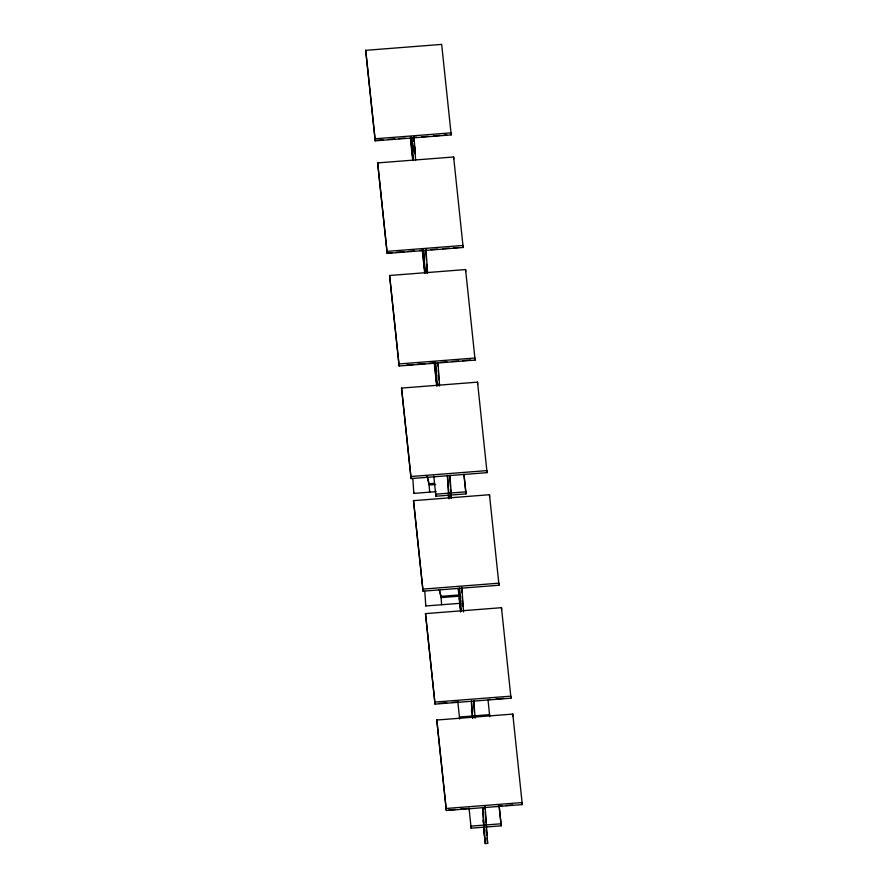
<?xml version="1.0" encoding="UTF-8"?>
<svg xmlns="http://www.w3.org/2000/svg" width="888" height="888" viewBox="0 0 888 888"><rect width="100%" height="100%" fill="white"/><g stroke="black" fill="none" stroke-linecap="round" stroke-linejoin="round"><path stroke-width="1.33" d="M412.154 152.348L412.465 149.65M413.542 140.215L413.852 137.518M414.352 145.288L414.652 153.324M365.701 50.327L441.669 44.4L451.204 134.898L375.224 140.826L365.701 50.327L375.224 140.826M375.091 138.783L451.06 132.856L451.204 134.898M376.357 140.371L382.961 139.849M388.234 139.438L394.783 138.928M398.668 138.628L405.15 138.117M413.997 137.429L416.594 137.229M421.778 136.83L428.26 136.319M433.488 135.908L440.082 135.398M444.044 135.087L446.675 134.887M377.655 162.904L453.624 156.987L463.159 247.486L387.179 253.413L377.655 162.904L387.179 253.413M387.046 251.371L463.014 245.443L463.159 247.486M388.311 252.947L392.274 252.636M396.226 252.336L404.14 251.715M408.025 251.415L414.507 250.904M419.691 250.505L422.288 250.305M431.135 249.606L437.618 249.106M442.801 248.696L449.395 248.185M453.357 247.874L458.63 247.463M389.599 275.491L465.578 269.564L475.102 360.073L399.134 365.989L389.599 275.491L399.134 365.989M398.99 363.947L474.969 358.019L475.102 360.073M406.859 365.012L413.453 364.502M417.393 364.202L425.163 363.592M429.048 363.292L434.232 362.881M440.504 362.393L446.975 361.893M452.159 361.483L458.708 360.972M462.67 360.661L470.585 360.051M401.554 388.078L477.533 382.151L487.057 472.649L411.089 478.577L401.554 388.078L411.089 478.577M410.944 476.534L486.924 470.607L487.057 472.649M427.15 475.924L429.048 483.782L434.232 483.372M435.664 484.482L429.182 484.992L426.962 475.824M413.708 492.185L413.841 493.395L436.152 491.652M450.938 495.049L465.967 493.872L465.834 491.83L435.764 494.172L435.897 496.226L448.196 495.26M413.508 500.654L489.477 494.727L499.012 585.236L423.043 591.164L413.508 500.654L423.043 591.164M422.899 589.11L498.867 583.183L499.012 585.236M439.416 589.821L441.003 596.359L459.151 594.949M425.663 604.772L425.796 605.971L459.762 603.329L459.274 596.159L441.136 597.569L439.238 589.721M425.496 613.619L501.476 607.692L511 698.19L435.031 704.117L425.496 613.619L435.031 704.117M434.887 702.075L510.866 696.148L511 698.19M438.805 703.451L446.72 702.83M451.992 702.419L458.474 701.92M488.056 699.611L490.653 699.411M495.926 699L503.84 698.379M489.588 714.64L459.518 716.993L459.662 719.036L457.797 701.52M436.796 720.024L512.776 714.096L522.299 804.595L446.331 810.522L436.796 720.024L446.331 810.522M446.187 808.48L522.166 802.552L522.299 804.595M448.784 809.956L455.378 809.445M460.65 809.035L467.177 808.524M498.057 806.115L501.953 805.816M505.905 805.505L512.498 804.994M501.076 823.775L470.995 826.118L471.14 828.171L501.209 825.818L499.211 806.271M483.549 827.316L485.27 843.6L487.645 843.411L485.17 807.159M411.089 142.269L412.631 145.81M410.667 138.273L412.421 144.622M414.185 150.982L414.885 153.524M410.878 137.296L412.354 143.867M463.969 474.314L465.834 491.83M488.023 699.833L489.732 716.694M463.969 475.013L465.967 493.872M499.067 805.616L501.209 825.818M414.185 148.895L414.618 153.013M426.717 266.966L427.317 273.482M438.239 375.435L438.672 379.553M450.771 493.506L451.06 496.259L450.627 489.466M462.137 600.599L462.726 606.093M426.629 268.653L427.061 272.771M450.682 495.193L450.971 497.935M462.193 603.651L462.482 606.393M486.213 829.88L486.791 835.375L486.302 828.204M487.079 838.05L487.645 843.411M471.428 709.645L471.717 712.387M410.5 136.73L412.831 158.697L411.433 136.974M422.455 249.306L424.786 271.273L423.376 249.561M434.554 363.259L436.896 386.247M448.396 493.695L448.851 498.834M458.452 588.422L460.805 611.41M483.061 820.146L483.35 822.899M410.4 138.406L412.742 160.373M422.211 249.617L424.686 272.949M434.165 362.193L436.641 385.536M448.307 495.371L448.595 498.124M458.219 588.733L458.941 595.604M459.24 598.346L460.694 612.076M433.755 476.012L435.897 496.226M468.997 807.969L471.14 828.171M429.048 483.782L429.67 492.163L429.537 490.953M441.003 596.359L441.625 604.739M512.776 714.096L512.909 716.139M501.476 607.692L501.609 609.734M489.477 494.727L489.621 496.781M477.533 382.151L477.666 384.193M465.578 269.564L465.712 271.606M453.624 156.987L453.768 159.03M482.806 807.347L485.27 843.6M484.415 835.564L482.617 808.036M473.881 700.754L475.069 718.214M471.506 700.943L472.694 718.392M461.882 587.789L463.536 611.965M459.507 587.978L461.072 610.811M449.939 475.213L451.493 498.035M447.563 475.391L449.117 498.224M437.984 362.626L439.538 385.459M439.105 383.671L439.271 386.058M435.608 362.815L437.162 385.636M426.029 250.05L427.583 272.871M423.654 250.227L425.208 273.06M414.074 137.462L415.628 160.295M411.699 137.651L413.253 160.473M424.786 591.208L425.796 605.971M412.831 478.621L413.841 493.395M484.904 806.493L485.081 809.201M485.248 811.921L485.958 822.776M473.781 702.797L474.392 712.298M471.317 701.631L472.372 717.915M461.616 587.123L461.96 592.551M462.226 596.625L462.837 606.127M459.329 588.666L460.639 609.024M449.75 475.901L450.449 486.757M447.374 476.079L448.684 496.436M437.795 363.314L437.973 366.034M438.239 370.096L438.85 379.598M435.331 362.149L436.741 383.86M425.752 249.373L426.462 260.228M426.717 264.302L427.161 271.084M413.808 136.796L414.063 140.87M414.241 143.579L414.851 153.08M414.074 141.392L413.819 137.329L413.975 140.138M414.33 145.443L414.818 153.269M414.308 145.599L414.785 153.402M413.886 138.828L414.019 141.125M414.285 145.732L414.74 153.535M414.252 147.475L414.308 150.05"/></g></svg>
